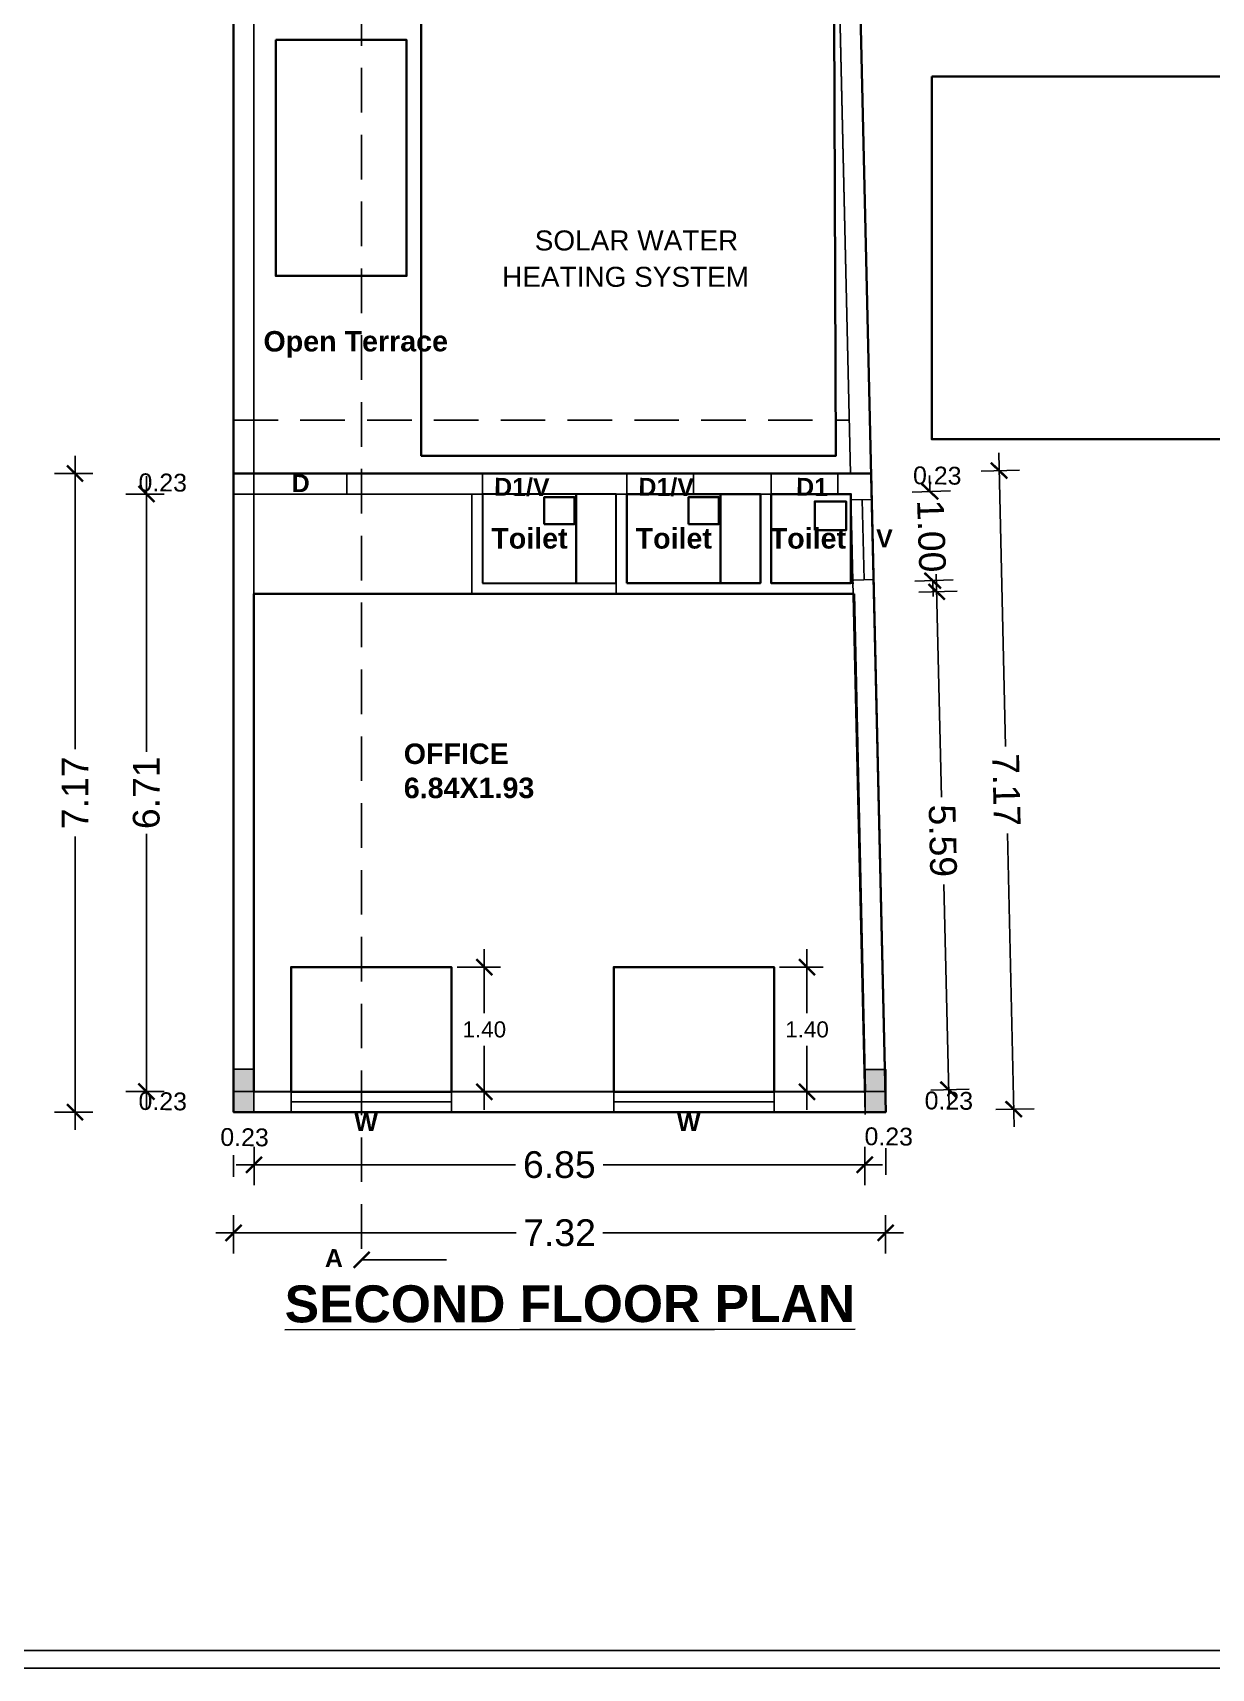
# Model space of a CAD drawing. Header units: metres. Extents: x 5674 to 70840, y 2109 to 4276.
# Drawn here: x 5712.29 to 5725.52, y 2109.48 to 2127.84 of the extents above; entities that cross this region are included whole.
import ezdxf

# ---------------------------------------------------------------- set-up
doc = ezdxf.new("R2010")
doc.units = ezdxf.units.M
doc.linetypes.add('DASHED', pattern=[0.75, 0.5, -0.25])
doc.layers.add('BLK_1_FLR_1_SP_WC', color=233, linetype='Continuous', lineweight=5)
for name, color, linetype in [('BLK_1_FLR_2_BLT_UP_AREA', 7, 'Continuous'), ('BLK_1_FLR_2_COVERED_AREA', 7, 'Continuous'), ('BLK_1_FLR_2_REGULAR_ROOM', 2, 'Continuous'), ('BLK_1_FLR_2_ROOF_AREA', 54, 'Continuous'), ('BLK_1_FLR_2_ROOM_LIGHT_VENTILATION_1', 7, 'Continuous'), ('BLK_1_FLR_2_ROOM_LIGHT_VENTILATION_2', 7, 'Continuous'), ('BLK_1_FLR_2_URINAL', 7, 'Continuous'), ('BLK_1_FLR_2_WASH', 7, 'Continuous'), ('BLK_1_FLR_2_WATER_CLOSET', 7, 'Continuous'), ('SOLAR_PANEL', 7, 'Continuous'), ('SOLAR_WATER_HEATER', 1, 'Continuous')]:
    doc.layers.add(name, color=color, linetype=linetype)
doc.styles.add('S.M.S .HEADING', font='arial.ttf')
doc.styles.get("Standard").update_dxf_attribs({"font": 'arial.ttf'})
doc.dimstyles.get("Standard").update_dxf_attribs({"dimtxt": 0.18, "dimasz": 0.18, "dimexe": 0.18, "dimexo": 0.0625, "dimgap": 0.09, "dimtad": 0, "dimtih": 1, "dimtoh": 1, "dimdec": 4, "dimzin": 0, "dimdsep": 46, "dimtxsty": 'Standard', "dimcen": 0.09, "dimsd1": 1, "dimsd2": 1, "dimadec": 0, "dimazin": 0, "dimtfac": 1, "dimtdec": 4, "dimtofl": 0, "dimtmove": 0, "dimatfit": 3, "dimfxl": 0, "dimtolj": 1, "dimtzin": 0, "dimarcsym": 0})
doc.dimstyles.new('STANDARD$0', dxfattribs={"dimtxt": 0.25, "dimasz": 0.18, "dimexe": 0.15, "dimexo": 0.15, "dimgap": 0.1, "dimtad": 0, "dimzin": 0, "dimdsep": 46, "dimtxsty": 'Standard', "dimblk": 'OBLIQUE', "dimcen": 0.0625, "dimdle": 0.02, "dimadec": 0, "dimazin": 0, "dimtfac": 1, "dimtix": 1, "dimtofl": 0, "dimtmove": 2, "dimatfit": 3, "dimldrblk": 'OBLIQUE', "dimfxl": 0, "dimtolj": 1, "dimtzin": 0, "dimarcsym": 0})

# ---------------------------------------------------------------- blocks, each defined once
blk = doc.blocks.new('_ArchTick')
at = {"color": 0, "linetype": 'ByBlock', "const_width": 0.15}
blk.add_lwpolyline([(-0.5, -0.5), (0.5, 0.5)], dxfattribs=at)
blk = doc.blocks.new('*D61')
at = {"color": 0}
for p, q in [((5714.772, 2115.335), (5714.772, 2114.905)), ((5721.627, 2115.335), (5721.627, 2114.905)), ((5714.572, 2115.135), (5717.708, 2115.135)), ((5721.827, 2115.135), (5718.691, 2115.135))]:
    blk.add_line(p, q, dxfattribs=at)
at = {"layer": 'Defpoints', "color": 0}
for p in [(5714.772, 2115.966), (5721.627, 2115.956), (5721.627, 2115.135)]:
    blk.add_point(p, dxfattribs=at)
at = {"color": 0, "xscale": 0.18, "yscale": 0.18, "zscale": 0.18, "rotation": 180}
blk.add_blockref('_ArchTick', (5714.772, 2115.135), dxfattribs=at)
at = {"color": 0, "xscale": 0.18, "yscale": 0.18, "zscale": 0.18}
blk.add_blockref('_ArchTick', (5721.627, 2115.135), dxfattribs=at)
at = {"color": 0, "insert": (5718.199, 2115.135), "char_height": 0.3, "attachment_point": 5}
blk.add_mtext('\\A1;6.85', dxfattribs=at)
blk = doc.blocks.new('*D62')
at = {"color": 0}
for p, q in [((5714.542, 2114.571), (5714.542, 2114.141)), ((5721.862, 2114.571), (5721.862, 2114.141)), ((5714.342, 2114.371), (5717.715, 2114.371)), ((5722.062, 2114.371), (5718.689, 2114.371))]:
    blk.add_line(p, q, dxfattribs=at)
at = {"layer": 'Defpoints', "color": 0}
for p in [(5714.542, 2115.726), (5721.862, 2115.726), (5721.862, 2114.371)]:
    blk.add_point(p, dxfattribs=at)
at = {"color": 0, "xscale": 0.18, "yscale": 0.18, "zscale": 0.18, "rotation": 180}
blk.add_blockref('_ArchTick', (5714.542, 2114.371), dxfattribs=at)
at = {"color": 0, "xscale": 0.18, "yscale": 0.18, "zscale": 0.18}
blk.add_blockref('_ArchTick', (5721.862, 2114.371), dxfattribs=at)
at = {"color": 0, "insert": (5718.202, 2114.371), "char_height": 0.3, "attachment_point": 5}
blk.add_mtext('\\A1;7.32', dxfattribs=at)
blk = doc.blocks.new('*D69')
at = {"color": 0}
for p, q in [((5713.564, 2122.862), (5713.564, 2119.77)), ((5713.764, 2122.662), (5713.334, 2122.662)), ((5713.564, 2115.756), (5713.564, 2118.847)), ((5713.764, 2115.956), (5713.334, 2115.956))]:
    blk.add_line(p, q, dxfattribs=at)
at = {"layer": 'Defpoints', "color": 0}
for p in [(5713.564, 2122.662), (5714.772, 2122.662), (5714.772, 2115.956)]:
    blk.add_point(p, dxfattribs=at)
at = {"color": 0, "xscale": 0.18, "yscale": 0.18, "zscale": 0.18}
for p, rotation in [((5713.564, 2122.662), 90), ((5713.564, 2115.956), 270)]:
    blk.add_blockref('_ArchTick', p, dxfattribs=dict(at, rotation=rotation))
at = {"color": 0, "insert": (5713.564, 2119.309), "char_height": 0.3, "attachment_point": 5, "rotation": 90}
blk.add_mtext('\\A1;6.71', dxfattribs=at)
blk = doc.blocks.new('*D70')
at = {"color": 0}
for p, q in [((5712.763, 2123.092), (5712.763, 2119.797)), ((5712.963, 2122.892), (5712.533, 2122.892)), ((5712.763, 2115.526), (5712.763, 2118.82)), ((5712.963, 2115.726), (5712.533, 2115.726))]:
    blk.add_line(p, q, dxfattribs=at)
at = {"layer": 'Defpoints', "color": 0}
for p in [(5714.542, 2122.892), (5712.763, 2115.726), (5714.542, 2115.726)]:
    blk.add_point(p, dxfattribs=at)
at = {"color": 0, "xscale": 0.18, "yscale": 0.18, "zscale": 0.18}
for p, rotation in [((5712.763, 2122.892), 90), ((5712.763, 2115.726), 270)]:
    blk.add_blockref('_ArchTick', p, dxfattribs=dict(at, rotation=rotation))
at = {"color": 0, "insert": (5712.763, 2119.309), "char_height": 0.3, "attachment_point": 5, "rotation": 90}
blk.add_mtext('\\A1;7.17', dxfattribs=at)
blk = doc.blocks.new('*D71')
at = {"color": 0}
for p, q in [((5722.43, 2121.764), (5722.49, 2119.261)), ((5722.235, 2121.559), (5722.665, 2121.57)), ((5722.574, 2115.778), (5722.514, 2118.281)), ((5722.369, 2115.973), (5722.799, 2115.984))]:
    blk.add_line(p, q, dxfattribs=at)
at = {"layer": 'Defpoints', "color": 0}
for p in [(5721.498, 2121.542), (5721.632, 2115.956), (5722.569, 2115.978)]:
    blk.add_point(p, dxfattribs=at)
at = {"color": 0, "xscale": 0.18, "yscale": 0.18, "zscale": 0.18}
for p, rotation in [((5722.435, 2121.564), 91.37432220512018), ((5722.569, 2115.978), 271.3743222051202)]:
    blk.add_blockref('_ArchTick', p, dxfattribs=dict(at, rotation=rotation))
at = {"color": 0, "insert": (5722.502, 2118.771), "char_height": 0.3, "attachment_point": 5, "rotation": 271.3743}
blk.add_mtext('\\A1;5.59', dxfattribs=at)
blk = doc.blocks.new('*D72')
at = {"color": 0}
for p, q in [((5722.359, 2122.69), (5722.353, 2122.87)), ((5722.159, 2122.683), (5722.589, 2122.697)), ((5722.191, 2121.684), (5722.62, 2121.697)), ((5722.39, 2121.69), (5722.396, 2121.51))]:
    blk.add_line(p, q, dxfattribs=at)
at = {"layer": 'Defpoints', "color": 0}
for p in [(5721.472, 2122.662), (5722.39, 2121.69), (5721.504, 2121.662)]:
    blk.add_point(p, dxfattribs=at)
at = {"color": 0, "xscale": 0.18, "yscale": 0.18, "zscale": 0.18}
for p, rotation in [((5722.359, 2122.69), 271.8208150388651), ((5722.39, 2121.69), 91.82081503886508)]:
    blk.add_blockref('_ArchTick', p, dxfattribs=dict(at, rotation=rotation))
at = {"color": 0, "insert": (5722.375, 2122.19), "char_height": 0.3, "attachment_point": 5, "rotation": 271.8208}
blk.add_mtext('\\A1;1.00', dxfattribs=at)
blk = doc.blocks.new('*D68')
at = {"color": 0}
for p, q in [((5723.131, 2123.125), (5723.207, 2119.83)), ((5722.935, 2122.92), (5723.365, 2122.93)), ((5723.305, 2115.559), (5723.229, 2118.854)), ((5723.1, 2115.754), (5723.53, 2115.764))]:
    blk.add_line(p, q, dxfattribs=at)
at = {"layer": 'Defpoints', "color": 0}
for p in [(5721.697, 2122.892), (5721.862, 2115.726), (5723.3, 2115.759)]:
    blk.add_point(p, dxfattribs=at)
at = {"color": 0, "xscale": 0.18, "yscale": 0.18, "zscale": 0.18}
for p, rotation in [((5723.135, 2122.925), 91.31939419900046), ((5723.3, 2115.759), 271.3193941990004)]:
    blk.add_blockref('_ArchTick', p, dxfattribs=dict(at, rotation=rotation))
at = {"color": 0, "insert": (5723.218, 2119.342), "char_height": 0.3, "attachment_point": 5, "rotation": 271.3194}
blk.add_mtext('\\A1;7.17', dxfattribs=at)
blk = doc.blocks.new('*D94')
at = {"layer": 'BLK_1_FLR_2_ROOM_LIGHT_VENTILATION_2', "color": 0}
for p, q in [((5717.357, 2117.553), (5717.357, 2116.835)), ((5717.357, 2115.753), (5717.357, 2116.471))]:
    blk.add_line(p, q, dxfattribs=at)
at = {"layer": 'BLK_1_FLR_2_ROOM_LIGHT_VENTILATION_2', "color": 0, "lineweight": -2}
for p, q in [((5717.051, 2117.353), (5717.537, 2117.353)), ((5717.051, 2115.953), (5717.537, 2115.953))]:
    blk.add_line(p, q, dxfattribs=at)
at = {"layer": 'Defpoints', "color": 0, "linetype": 'ByBlock'}
for p in [(5716.988, 2117.353), (5716.988, 2115.953), (5717.357, 2115.953)]:
    blk.add_point(p, dxfattribs=at)
at = {"layer": 'BLK_1_FLR_2_ROOM_LIGHT_VENTILATION_2', "color": 0, "linetype": 'ByBlock', "xscale": 0.18, "yscale": 0.18, "zscale": 0.18}
for p, rotation in [((5717.357, 2117.353), 90), ((5717.357, 2115.953), 270)]:
    blk.add_blockref('_ArchTick', p, dxfattribs=dict(at, rotation=rotation))
at = {"layer": 'BLK_1_FLR_2_ROOM_LIGHT_VENTILATION_2', "color": 0, "linetype": 'ByBlock', "lineweight": 35, "insert": (5717.357, 2116.653), "char_height": 0.18, "attachment_point": 5}
blk.add_mtext('\\A1;1.40', dxfattribs=at)
blk = doc.blocks.new('*D95')
at = {"layer": 'BLK_1_FLR_2_ROOM_LIGHT_VENTILATION_1', "color": 0}
for p, q in [((5720.979, 2117.553), (5720.979, 2116.835)), ((5720.979, 2115.753), (5720.979, 2116.471))]:
    blk.add_line(p, q, dxfattribs=at)
at = {"layer": 'BLK_1_FLR_2_ROOM_LIGHT_VENTILATION_1', "color": 0, "lineweight": -2}
for p, q in [((5720.672, 2117.353), (5721.159, 2117.353)), ((5720.672, 2115.953), (5721.159, 2115.953))]:
    blk.add_line(p, q, dxfattribs=at)
at = {"layer": 'Defpoints', "color": 0, "linetype": 'ByBlock'}
for p in [(5720.61, 2117.353), (5720.61, 2115.953), (5720.979, 2115.953)]:
    blk.add_point(p, dxfattribs=at)
at = {"layer": 'BLK_1_FLR_2_ROOM_LIGHT_VENTILATION_1', "color": 0, "linetype": 'ByBlock', "xscale": 0.18, "yscale": 0.18, "zscale": 0.18}
for p, rotation in [((5720.979, 2117.353), 90), ((5720.979, 2115.953), 270)]:
    blk.add_blockref('_ArchTick', p, dxfattribs=dict(at, rotation=rotation))
at = {"layer": 'BLK_1_FLR_2_ROOM_LIGHT_VENTILATION_1', "color": 0, "linetype": 'ByBlock', "lineweight": 35, "insert": (5720.979, 2116.653), "char_height": 0.18, "attachment_point": 5}
blk.add_mtext('\\A1;1.40', dxfattribs=at)

msp = doc.modelspace()

# ---------------------------------------------------------------- hatches: boundary and pattern name
h = msp.add_hatch(color=256)
h.dxf.hatch_style = 1
h.paths.add_polyline_path([(5714.77183, 2115.72613), (5714.77183, 2116.20613), (5714.54183, 2116.20613), (5714.54183, 2115.72613)])
h = msp.add_hatch(color=256)
h.dxf.hatch_style = 1
h.paths.add_polyline_path([(5721.86206, 2115.72581), (5721.86206, 2116.20581), (5721.63206, 2116.20581), (5721.63206, 2115.72581)])

# ---------------------------------------------------------------- linework, layer by layer
at = {"linetype": 'DASHED'}
for p, q in [((5715.97953, 2135.69262), (5715.97953, 2114.0681)), ((5714.54183, 2123.49165), (5721.45314, 2123.49165))]:
    msp.add_line(p, q, dxfattribs=at)
for p, q in [((5714.54183, 2133.91072), (5714.54183, 2115.72613)), ((5714.77183, 2133.91072), (5714.77183, 2115.72613)), ((5721.29578, 2130.32369), (5721.46695, 2122.89165)), ((5721.86206, 2115.7258), (5721.52572, 2130.32899)), ((5721.52572, 2130.32899), (5721.86206, 2115.72583)), ((5721.46695, 2122.89165), (5721.34766, 2128.07109)), ((5714.54183, 2122.89165), (5714.54183, 2123.49165)), ((5714.54172, 2115.72613), (5714.54183, 2122.89165)), ((5714.54183, 2122.89165), (5721.47807, 2122.89165)), ((5714.54183, 2122.89165), (5721.70067, 2122.89165)), ((5715.8151, 2122.67173), (5715.8151, 2122.89281)), ((5717.33646, 2122.66177), (5717.33646, 2122.89177)), ((5717.33646, 2122.66175), (5717.33646, 2122.89177)), ((5718.95646, 2122.66172), (5718.95646, 2122.89172)), ((5718.95646, 2122.66169), (5718.95646, 2122.89172)), ((5719.55646, 2122.89171), (5720.30646, 2122.89171)), ((5719.70644, 2122.66173), (5719.70644, 2122.89171)), ((5720.57646, 2122.89168), (5721.70067, 2122.89165)), ((5720.57646, 2122.66165), (5720.57646, 2122.89168)), ((5720.57646, 2122.89168), (5721.32646, 2122.89168)), ((5721.32646, 2122.89168), (5721.32646, 2122.66166)), ((5721.70067, 2122.89165), (5721.86206, 2115.7258)), ((5714.54183, 2122.66165), (5718.95646, 2122.66165)), ((5717.21646, 2122.66177), (5717.21646, 2121.54176)), ((5717.33641, 2121.66176), (5717.33644, 2122.66178)), ((5717.33641, 2121.66176), (5717.33644, 2122.66177)), ((5717.33646, 2122.66176), (5717.33641, 2121.66177)), ((5718.83646, 2122.66171), (5718.83646, 2121.5417)), ((5718.95641, 2121.6617), (5718.95644, 2122.66173)), ((5718.95641, 2121.6617), (5718.95644, 2122.66172)), ((5718.95646, 2122.66171), (5718.95641, 2121.66171)), ((5718.95644, 2122.66173), (5718.95646, 2122.66173)), ((5718.95644, 2122.66173), (5718.95646, 2122.66173)), ((5719.70644, 2122.66173), (5720.57646, 2122.66165)), ((5720.30646, 2122.66169), (5720.00646, 2122.66169)), ((5720.45646, 2122.66166), (5720.00646, 2122.66169)), ((5720.45646, 2122.66166), (5720.45641, 2121.6617)), ((5720.57646, 2122.66165), (5720.57641, 2121.6617)), ((5721.32646, 2122.66166), (5721.47807, 2122.66165)), ((5721.48179, 2122.66165), (5721.32646, 2122.66165)), ((5721.47225, 2122.66165), (5721.57689, 2118.11861)), ((5721.57688, 2118.11874), (5721.47225, 2122.66165)), ((5721.48332, 2122.5954), (5721.71326, 2122.60069)), ((5721.61901, 2121.69829), (5721.59829, 2122.59805)), ((5721.50404, 2121.69564), (5721.73398, 2121.70093)), ((5718.83646, 2121.5417), (5721.50916, 2121.5417)), ((5720.45641, 2121.6617), (5718.95641, 2121.6617)), ((5720.45641, 2121.6617), (5719.25641, 2121.6617)), ((5719.55641, 2121.6617), (5720.45641, 2121.6617)), ((5720.57641, 2121.6617), (5721.5064, 2121.6617)), ((5714.54183, 2115.7258), (5714.54048, 2118.76049)), ((5714.77076, 2118.11881), (5714.77076, 2118.71881)), ((5714.77172, 2115.9558), (5714.77058, 2118.53048)), ((5721.63257, 2115.70091), (5721.57688, 2118.11874)), ((5721.60521, 2116.88866), (5721.63212, 2115.72054)), ((5714.54184, 2115.95613), (5721.86207, 2115.9558)), ((5721.62612, 2115.9558), (5714.77172, 2115.9558)), ((5715.18848, 2115.9561), (5715.18847, 2115.7261)), ((5715.18847, 2115.8411), (5716.98847, 2115.84102)), ((5716.98847, 2115.7261), (5716.98848, 2115.95602)), ((5718.80996, 2115.95594), (5718.80995, 2115.72594)), ((5718.80995, 2115.84094), (5720.60995, 2115.84086)), ((5720.60995, 2115.72594), (5720.60996, 2115.95586)), ((5721.62612, 2115.9558), (5720.72612, 2115.9558)), ((5721.86206, 2115.7258), (5714.54172, 2115.72613)), ((5714.54183, 2115.72613), (5721.86206, 2115.7258)), ((5721.86206, 2115.7258), (5714.54183, 2115.7258)), ((5715.18847, 2115.7261), (5716.98847, 2115.7261)), ((5718.80995, 2115.72594), (5720.60995, 2115.72594)), ((5721.86204, 2115.32232), (5721.86204, 2115.02192)), ((5714.5418, 2115.24323), (5714.5418, 2114.99931))]:
    msp.add_line(p, q)
for points in [[(5684.16656, 2109.48474), (5766.16656, 2109.48474), (5766.16656, 2166.48474), (5684.16656, 2166.48474)], [(5684.36656, 2109.68474), (5765.96656, 2109.68474), (5765.96656, 2166.28474), (5684.36656, 2166.28474)], [(5714.77183, 2115.72613), (5714.77183, 2116.20613), (5714.54183, 2116.20613), (5714.54183, 2115.72613)], [(5721.86206, 2115.72581), (5721.86206, 2116.20581), (5721.63206, 2116.20581), (5721.63206, 2115.72581)]]:
    msp.add_lwpolyline(points, close=True)
msp.add_lwpolyline([(5720.30646, 2122.66169), (5720.45646, 2122.66168)])
at = {"layer": 'BLK_1_FLR_1_SP_WC', "color": 233, "linetype": 'ByBlock', "lineweight": 30}
msp.add_lwpolyline([(5717.33641, 2121.66177), (5718.83646, 2121.66177), (5718.83646, 2122.66174), (5717.33641, 2122.66174)], close=True, dxfattribs=at)
at = {"layer": 'BLK_1_FLR_2_BLT_UP_AREA', "color": 13, "lineweight": 35}
msp.add_lwpolyline([(5714.54183, 2122.89165), (5714.54183, 2115.7258), (5721.86206, 2115.72579), (5721.70067, 2122.89165)], close=True, dxfattribs=at)
at = {"layer": 'BLK_1_FLR_2_COVERED_AREA', "color": 140, "lineweight": 35}
msp.add_lwpolyline([(5714.54183, 2122.89165), (5714.54183, 2115.7258), (5721.86206, 2115.72579), (5721.70067, 2122.89165)], close=True, dxfattribs=at)
at = {"layer": 'BLK_1_FLR_2_REGULAR_ROOM', "color": 2, "linetype": 'ByBlock', "lineweight": 35}
msp.add_lwpolyline([(5721.50916, 2121.5417), (5721.63206, 2115.95581), (5714.77172, 2115.95277), (5714.77183, 2121.5417)], close=True, dxfattribs=at)
at = {"layer": 'BLK_1_FLR_2_ROOF_AREA', "color": 54, "lineweight": 35}
msp.add_lwpolyline([(5714.54183, 2115.7258), (5721.86206, 2115.72579), (5721.52572, 2130.329), (5718.22028, 2133.91072), (5714.54183, 2133.91072)], close=True, dxfattribs=at)
at = {"layer": 'BLK_1_FLR_2_ROOM_LIGHT_VENTILATION_1', "color": 2, "linetype": 'ByBlock', "lineweight": 35}
msp.add_lwpolyline([(5718.80996, 2115.95279), (5718.80996, 2117.35279), (5720.60996, 2117.35279), (5720.6099, 2115.95271)], close=True, dxfattribs=at)
at = {"layer": 'BLK_1_FLR_2_ROOM_LIGHT_VENTILATION_2', "color": 2, "linetype": 'ByBlock', "lineweight": 35}
msp.add_lwpolyline([(5715.18848, 2115.95295), (5715.18848, 2117.35295), (5716.98848, 2117.35295), (5716.98841, 2115.95287)], close=True, dxfattribs=at)
at = {"layer": 'BLK_1_FLR_2_URINAL', "color": 235, "lineweight": 35}
for p, q in [((5718.38646, 2122.66175), (5718.38646, 2121.66176)), ((5720.00646, 2122.66169), (5720.00646, 2121.6617))]:
    msp.add_line(p, q, dxfattribs=at)
at = {"layer": 'BLK_1_FLR_2_WASH', "color": 55, "lineweight": 35}
for points in [[(5718.02825, 2122.32514), (5718.36949, 2122.32514), (5718.36949, 2122.62646), (5718.02825, 2122.62646)], [(5719.64825, 2122.32508), (5719.98949, 2122.32508), (5719.98949, 2122.6264), (5719.64825, 2122.6264)]]:
    msp.add_lwpolyline(points, close=True, dxfattribs=at)
at = {"layer": 'BLK_1_FLR_2_WASH', "color": 56, "lineweight": 35}
msp.add_lwpolyline([(5721.06596, 2122.25494), (5721.4173, 2122.25494), (5721.4173, 2122.57912), (5721.06596, 2122.57912)], close=True, dxfattribs=at)
at = {"layer": 'BLK_1_FLR_2_WATER_CLOSET', "color": 1, "lineweight": 35}
msp.add_lwpolyline([(5718.95641, 2121.66171), (5720.45646, 2121.66171), (5720.45646, 2122.66168), (5718.95641, 2122.66168)], close=True, dxfattribs=at)
at = {"layer": 'BLK_1_FLR_2_WATER_CLOSET', "color": 2, "lineweight": 35}
msp.add_lwpolyline([(5721.47225, 2122.66165), (5720.57641, 2122.66165), (5720.57641, 2121.6617), (5721.47225, 2121.6617)], close=True, dxfattribs=at)
at = {"layer": 'SOLAR_PANEL', "color": 3, "linetype": 'ByBlock', "lineweight": 35}
for points in [[(5721.28207, 2128.00725), (5716.65008, 2128.00725), (5716.65008, 2123.09132), (5721.3044, 2123.09132)], [(5722.37974, 2127.34841), (5725.78198, 2127.34841), (5725.78198, 2123.2762), (5722.37974, 2123.2762)]]:
    msp.add_lwpolyline(points, close=True, dxfattribs=at)
at = {"layer": 'SOLAR_WATER_HEATER', "color": 1, "linetype": 'ByBlock', "lineweight": 35}
msp.add_lwpolyline([(5715.01608, 2127.75772), (5716.4853, 2127.75772), (5716.4853, 2125.10885), (5715.01608, 2125.10885)], close=True, dxfattribs=at)

# ---------------------------------------------------------------- texts
at = {"linetype": 'ByBlock', "lineweight": 35}
for s, p in [('SOLAR WATER ', (5717.92286, 2125.3948)), (' HEATING SYSTEM', (5717.46942, 2124.9869))]:
    msp.add_text(s, height=0.224679, dxfattribs=at).set_placement(p)
at = {"width": 11.8731372, "attachment_point": 1, "rotation": 0.056226, "style": 'S.M.S .HEADING'}
for s, insert, char_height in [('{\\fArial|b1|i0|c0|p34;Open Terrace}', (5714.87792, 2124.49045), 0.23), ('{\\fArial|b1|i0|c0|p34;Toilet}', (5717.4353, 2122.27886), 0.23), ('{\\fArial|b1|i0|c0|p34;Toilet}', (5719.0553, 2122.2788), 0.23), ('{\\fArial|b1|i0|c0|p34;Toilet}', (5720.5607, 2122.2788), 0.23), ('{\\fArial|b1|i0|c0|p34;OFFICE\\P6.84X1.93}', (5716.45287, 2119.86199), 0.23), ('{\\fArial|b1|i0|c0|p34;\\LSECOND FLOOR PLAN}', (5715.11573, 2113.78072), 0.4146024)]:
    msp.add_mtext(s, dxfattribs=dict(at, insert=insert, char_height=char_height))
at = {"char_height": 0.2, "attachment_point": 1, "rotation": 359.394536}
for s, insert in [('0.23', (5722.17029, 2122.9722)), ('0.23', (5713.47681, 2122.89407)), ('{\\fArial|b1|i0|c0|p34;D}', (5715.19637, 2122.88413)), ('{\\fArial|b1|i0|c0|p34;D1}', (5720.85853, 2122.84382)), ('{\\fArial|b1|i0|c0|p34;V}', (5721.7556, 2122.26545)), ('0.23', (5713.47681, 2115.95088)), ('0.23', (5722.30041, 2115.95719)), ('{\\fArial|b1|i0|c0|p34;W}', (5715.89861, 2115.71469)), ('{\\fArial|b1|i0|c0|p34;W}', (5719.52009, 2115.71452)), ('0.23', (5714.39478, 2115.54729)), ('0.23', (5721.62575, 2115.55542)), ('{\\fArial|b1|i0|c0|p34;A}', (5715.56985, 2114.18904))]:
    msp.add_mtext(s, dxfattribs=dict(at, insert=insert))
at = {"char_height": 0.2, "width": 0.4561282, "attachment_point": 1, "rotation": 359.394536}
for insert in [(5717.46863, 2122.84391), (5719.08863, 2122.84386)]:
    msp.add_mtext('{\\fArial|b1|i0|c0|p34;D1/V}', dxfattribs=dict(at, insert=insert))

# ---------------------------------------------------------------- dimensions: what is measured, and where the dimension line sits
for p1, p2, distance, picture, middle in [((5714.54183, 2122.89165), (5714.54183, 2115.7258), -1.77866, '*D70', (5712.76316, 2119.30872)), ((5721.69702, 2122.89165), (5721.86206, 2115.72579), 1.43863, '*D68', (5723.21778, 2119.34184)), ((5714.77183, 2115.95612), (5714.77183, 2122.66165), 1.2079, '*D69', (5713.56393, 2119.30888)), ((5721.47225, 2122.66165), (5721.50404, 2121.6617), 0.88685, '*D72', (5722.37455, 2122.18986)), ((5721.49805, 2121.5417), (5721.63206, 2115.95581), 0.93704, '*D71', (5722.50182, 2118.77123))]:
    dim = msp.add_aligned_dim(p1=p1, p2=p2, distance=distance, dimstyle='STANDARD$0', override={"dimtxt": 0.3, "dimexe": 0.23, "dimexo": 0.23, "dimblk": 'ArchTick', "dimdle": 0.2, "dimldrblk": 'ArchTick', "dimfxl": 0.2, "dimlwd": 65535, "dimlwe": 65535, "dimarcsym": 2})
    dim.commit()
    dim.dimension.update_dxf_attribs({"geometry": picture, "text_midpoint": middle})
for base, p1, p2, picture, middle in [((5721.6267, 2115.13453), (5714.77183, 2115.96613), (5721.6267, 2115.95581), '*D61', (5718.19926, 2115.13453)), ((5721.86206, 2114.37088), (5714.54183, 2115.72613), (5721.86206, 2115.7258), '*D62', (5718.20194, 2114.37088))]:
    dim = msp.add_linear_dim(base=base, p1=p1, p2=p2, dimstyle='STANDARD$0', override={"dimtxt": 0.3, "dimexe": 0.23, "dimexo": 0.23, "dimblk": 'ArchTick', "dimdle": 0.2, "dimldrblk": 'ArchTick', "dimfxl": 0.2, "dimlwd": 65535, "dimlwe": 65535, "dimarcsym": 2})
    dim.commit()
    dim.dimension.update_dxf_attribs({"geometry": picture, "text_midpoint": middle})
at = {"layer": 'BLK_1_FLR_2_ROOM_LIGHT_VENTILATION_1', "color": 232, "linetype": 'ByBlock', "lineweight": 35}
dim = msp.add_linear_dim(base=(5720.9788, 2115.95271), p1=(5720.60996, 2117.35279), p2=(5720.6099, 2115.95271), angle=90, dimstyle='STANDARD$0', override={"dimtxt": 0.18, "dimexe": 0.18, "dimexo": 0.0625, "dimgap": 0.09, "dimtih": 1, "dimtoh": 1, "dimblk": 'ArchTick', "dimcen": 0.09, "dimdle": 0.2, "dimsd1": 0, "dimsd2": 0, "dimtdec": 4, "dimtix": 0, "dimtmove": 0, "dimldrblk": 'ArchTick', "dimfxl": 1, "dimfxlon": 0, "dimtfillclr": 256, "dimlwd": 65535, "dimarcsym": 2}, dxfattribs=at)
dim.commit()
dim.dimension.update_dxf_attribs({"geometry": '*D95', "text_midpoint": (5720.9788, 2116.65275)})
at = {"layer": 'BLK_1_FLR_2_ROOM_LIGHT_VENTILATION_2', "color": 232, "linetype": 'ByBlock', "lineweight": 35}
dim = msp.add_linear_dim(base=(5717.35732, 2115.95287), p1=(5716.98848, 2117.35295), p2=(5716.98841, 2115.95287), angle=90, dimstyle='STANDARD$0', override={"dimtxt": 0.18, "dimexe": 0.18, "dimexo": 0.0625, "dimgap": 0.09, "dimtih": 1, "dimtoh": 1, "dimblk": 'ArchTick', "dimcen": 0.09, "dimdle": 0.2, "dimsd1": 0, "dimsd2": 0, "dimtdec": 4, "dimtix": 0, "dimtmove": 0, "dimldrblk": 'ArchTick', "dimfxl": 1, "dimfxlon": 0, "dimtfillclr": 256, "dimlwd": 65535, "dimarcsym": 2}, dxfattribs=at)
dim.commit()
dim.dimension.update_dxf_attribs({"geometry": '*D94', "text_midpoint": (5717.35732, 2116.65291)})

# ---------------------------------------------------------------- leaders
at = {"path_type": 1}
msp.add_leader([(5715.97953, 2114.0681), (5716.9315, 2114.0681)], dimstyle='Standard', override={"dimtxt": 0.3, "dimexe": 0.23, "dimexo": 0.23, "dimgap": 0.09, "dimtad": 0, "dimdec": 2, "dimdle": 0.2, "dimsd1": 0, "dimsd2": 0, "dimtdec": 2, "dimldrblk": 'ArchTick', "dimfxl": 75, "dimfxlon": 1, "dimlwd": 65535, "dimlwe": 65535, "dimarcsym": 2}, dxfattribs=at)

doc.saveas('drawing.dxf')
